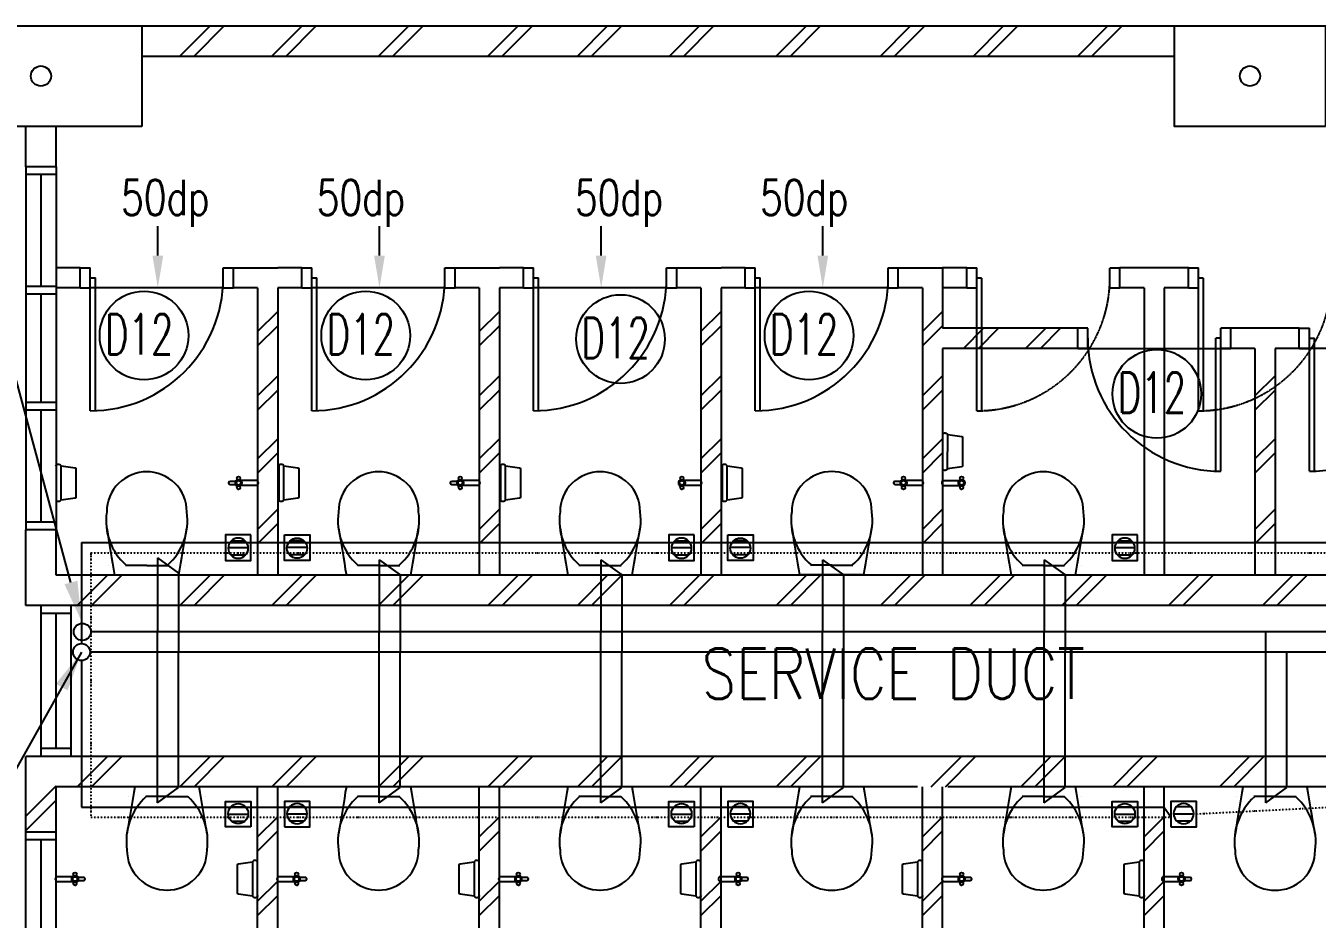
# Model space of a CAD drawing. Header units: feet. Extents: x 1613173 to 1750704, y -859418 to -757301.
# Drawn here: x 1679885 to 1686294, y -788606 to -784174 of the extents above; entities that cross this region are included whole.
import ezdxf
from ezdxf.enums import TextEntityAlignment as Align

# ---------------------------------------------------------------- set-up
doc = ezdxf.new("R2010")
doc.units = ezdxf.units.FT
doc.header["$LTSCALE"] = 13
doc.header["$MEASUREMENT"] = 0
doc.linetypes.add('DASHED2', pattern=[0.375, 0.25, -0.125])
doc.linetypes.add('DIVIDE', pattern=[1.25, 0.5, -0.25, 0, -0.25, 0, -0.25])
for name, color, linetype in [('COL', 3, 'CONTINUOUS'), ('DEMOLISH-WORKS', 8, 'DASHED2'), ('DR', 7, 'CONTINUOUS'), ('FIT', 5, 'CONTINUOUS'), ('FITT', 5, 'CONTINUOUS'), ('H', 1, 'CONTINUOUS'), ('PIPE', 5, 'DIVIDE'), ('RWDP', 145, 'CONTINUOUS'), ('SANI', 7, 'CONTINUOUS'), ('SP', 220, 'CONTINUOUS'), ('T25', 7, 'CONTINUOUS'), ('TEX', 2, 'CONTINUOUS'), ('txt', 7, 'CONTINUOUS'), ('VP', 100, 'CONTINUOUS'), ('WALL', 2, 'CONTINUOUS'), ('WIN', 5, 'CONTINUOUS'), ('WIN-T', 7, 'CONTINUOUS'), ('WP', 50, 'DIVIDE')]:
    doc.layers.add(name, color=color, linetype=linetype)
doc.styles.add('ROMANS', font='romans')

# ---------------------------------------------------------------- blocks, each defined once
blk = doc.blocks.new('100FT')
at = {"layer": 'PIPE', "linetype": 'Continuous'}
blk.add_circle((0, 0), 50, dxfattribs=at)
at = {"layer": 'WP', "linetype": 'Continuous'}
for p, q in [((-37.1, 33.5), (37.1, 33.5)), ((-49.9, -2.7), (49.9, -2.7)), ((-34, -36.7), (34, -36.7))]:
    blk.add_line(p, q, dxfattribs=at)
blk = doc.blocks.new('A$C7CE3714C')
at = {"layer": 'FIT'}
blk.add_lwpolyline([(0, 0), (126, 0), (126, 126), (0, 126)], close=True, dxfattribs=at)
at = {"layer": 'FIT', "xscale": -1}
blk.add_blockref('100FT', (63, 65.7), dxfattribs=at)
blk = doc.blocks.new('TOILET-NEW')
at = {"layer": 'DEMOLISH-WORKS', "color": 8, "ltscale": 0.7}
for p, q in [((120, 1525), (0, 1525)), ((120, 1425), (120, 1525)), ((120, 1525), (170, 1525)), ((170, 815), (170, 1525)), ((170, 1425), (170, 1525)), ((170, 1475), (195, 1475)), ((195, 815.5), (195, 1475)), ((830, 1425), (830, 1525)), ((830, 1525), (880, 1525)), ((880, 1425), (880, 1525)), ((1220, 1525), (880, 1525)), ((1220, 1425), (1220, 1525)), ((1220, 1525), (1270, 1525)), ((1270, 815), (1270, 1525)), ((1270, 1425), (1270, 1525)), ((1270, 1475), (1295, 1475)), ((1295, 815.5), (1295, 1475)), ((1930, 1425), (1930, 1525)), ((1930, 1525), (1980, 1525)), ((1980, 1425), (1980, 1525)), ((2100, 1525), (1980, 1525)), ((2100, 1525), (2200, 1525)), ((2320, 1525), (2200, 1525)), ((2320, 1425), (2320, 1525)), ((2320, 1525), (2370, 1525)), ((2370, 815), (2370, 1525)), ((2370, 1425), (2370, 1525)), ((2370, 1475), (2395, 1475)), ((2395, 815.5), (2395, 1475)), ((3030, 1425), (3030, 1525)), ((3030, 1525), (3080, 1525)), ((3080, 1425), (3080, 1525)), ((120, 1425), (0, 1425)), ((120, 1425), (170, 1425)), ((830, 1425), (880, 1425)), ((1000, 1425), (880, 1425)), ((1000, 1425), (1000, 0)), ((1100, 1425), (1100, 0)), ((1220, 1425), (1100, 1425)), ((1220, 1425), (1270, 1425)), ((1930, 1425), (1980, 1425)), ((2100, 1425), (1980, 1425)), ((2100, 1425), (2100, 0)), ((2200, 1425), (2200, 0)), ((2320, 1425), (2200, 1425)), ((2320, 1425), (2370, 1425)), ((3030, 1425), (3080, 1425))]:
    blk.add_line(p, q, dxfattribs=at)
for centre in [(170, 1475), (1270, 1475), (2370, 1475)]:
    blk.add_arc(centre, 660, 270, 0, dxfattribs=at)
at = {"layer": 'DR', "color": 1}
for p, q in [((720, 1225), (670, 1225)), ((720, 1125), (720, 1225)), ((1380, 515), (1380, 1225)), ((1380, 1125), (1380, 1225)), ((1430, 1225), (1380, 1225)), ((1770, 1225), (1820, 1225)), ((1820, 515), (1820, 1225)), ((1820, 1125), (1820, 1225)), ((2480, 1125), (2480, 1225)), ((2480, 1225), (2530, 1225)), ((1355, 515.5), (1355, 1175)), ((1380, 1175), (1355, 1175)), ((1820, 1175), (1845, 1175)), ((1845, 515.5), (1845, 1175)), ((670, 1125), (1430, 1125)), ((720, 1125), (670, 1125)), ((1430, 1125), (1380, 1125)), ((2530, 1125), (1770, 1125)), ((1770, 1125), (1820, 1125)), ((2480, 1125), (2530, 1125))]:
    blk.add_line(p, q, dxfattribs=at)
for centre, start, end in [((1380, 1175), 180, 270), ((1820, 1175), 270, 0)]:
    blk.add_arc(centre, 660, start, end, dxfattribs=at)
at = {"layer": 'FITT'}
for p, q in [((5.5, 470), (81.9, 470)), ((89.1, 467.4), (89.1, 474.2)), ((99.1, 467.4), (99.1, 474.2)), ((3100.9, 467.4), (3100.9, 474.2)), ((3110.9, 467.4), (3110.9, 474.2)), ((3194.5, 470), (3118.1, 470)), ((5.5, 445), (81.9, 445)), ((89.1, 440.7), (89.1, 447.5)), ((99.1, 440.7), (99.1, 447.5)), ((3100.9, 440.7), (3100.9, 447.5)), ((3110.9, 440.7), (3110.9, 447.5)), ((3194.5, 445), (3118.1, 445))]:
    blk.add_line(p, q, dxfattribs=at)
for centre, radius in [((94.1, 457.5), 11.1), ((94.1, 481.2), 8.61), ((3105.9, 457.5), 11.1), ((3105.9, 481.2), 8.61), ((94.1, 433.7), 8.61), ((3105.9, 433.7), 8.61)]:
    blk.add_circle(centre, radius, dxfattribs=at)
for centre, radius, start, end in [((8.8, 457.5), 12.9, 104.60355, 255.3286), ((94.1, 457.5), 17.5, 106.7149, 253.21725), ((94.1, 457.5), 17.5, 286.7149, 73.21725), ((3105.9, 457.5), 17.5, 106.78275, 253.2851), ((3105.9, 457.5), 17.5, 286.78275, 73.2851), ((3191.2, 457.5), 12.9, 284.6714, 75.39645)]:
    blk.add_arc(centre, radius, start, end, dxfattribs=at)
at = {"layer": 'SANI', "color": 1}
for points in [[(24.8, 527.7), (25, 697.3, 0.460184), (0, 699.1, 0.460184)], [(0, 699.1), (0, 525.8, 0.460184), (25, 527.7)], [(25, 697.3), (94.7, 687.3, -0.373687), (99, 682.4), (98.8, 542.3, -0.373687), (94.5, 537.4), (24.8, 527.6)], [(3175, 697.3), (3105.3, 687.3, 0.373687), (3101, 682.4), (3101.2, 542.3, 0.373687), (3105.5, 537.4), (3175.2, 527.6)], [(3175.2, 527.7), (3175, 697.3, -0.460184), (3200, 699.1, -0.460184)], [(3200, 699.1), (3200, 525.8, -0.460184), (3175, 527.7)]]:
    blk.add_lwpolyline(points, format="xyb", dxfattribs=at)
at = {"layer": 'WALL', "linetype": 'Continuous'}
for p, q in [((670, 1225), (0, 1225)), ((670, 1125), (670, 1225)), ((1770, 1225), (1430, 1225)), ((1430, 1125), (1430, 1225)), ((1770, 1125), (1770, 1225)), ((3200, 1225), (2530, 1225)), ((2530, 1125), (2530, 1225)), ((670, 1125), (0, 1125)), ((1550, 1125), (1430, 1125)), ((1770, 1125), (1650, 1125)), ((3200, 1125), (2530, 1125))]:
    blk.add_line(p, q, dxfattribs=at)
at = {"layer": 'WALL'}
for p, q in [((1550, 1125), (1550, 0)), ((1650, 1125), (1650, 0))]:
    blk.add_line(p, q, dxfattribs=at)

msp = doc.modelspace()

# ---------------------------------------------------------------- linework, layer by layer
at = {"layer": 'COL', "color": 0}
for points in [[(1680460.2, -784674.1), (1679710.2, -784674.1), (1679710.2, -784174.1), (1680460.2, -784174.1)], [(1686335.2, -784674.1), (1685585.2, -784674.1), (1685585.2, -784174.1), (1686335.2, -784174.1)]]:
    msp.add_lwpolyline(points, close=True, dxfattribs=at)
at = {"layer": 'DR', "color": 0}
for p, q in [((1680155.2, -785474.1), (1680155.2, -785374.1)), ((1680155.2, -785374.1), (1680205.2, -785374.1)), ((1680205.2, -786084.1), (1680205.2, -785374.1)), ((1680205.2, -785474.1), (1680205.2, -785374.1)), ((1680205.2, -785424.1), (1680230.2, -785424.1)), ((1680230.2, -786083.6), (1680230.2, -785424.1)), ((1680865.2, -785474.1), (1680865.2, -785374.1)), ((1680865.2, -785374.1), (1680915.2, -785374.1)), ((1680915.2, -785474.1), (1680915.2, -785374.1)), ((1681255.2, -785474.1), (1681255.2, -785374.1)), ((1681255.2, -785374.1), (1681305.2, -785374.1)), ((1681305.2, -786084.1), (1681305.2, -785374.1)), ((1681305.2, -785474.1), (1681305.2, -785374.1)), ((1681305.2, -785424.1), (1681330.2, -785424.1)), ((1681330.2, -786083.6), (1681330.2, -785424.1)), ((1681965.2, -785474.1), (1681965.2, -785374.1)), ((1681965.2, -785374.1), (1682015.2, -785374.1)), ((1682015.2, -785474.1), (1682015.2, -785374.1)), ((1682355.2, -785474.1), (1682355.2, -785374.1)), ((1682355.2, -785374.1), (1682405.2, -785374.1)), ((1682405.2, -786084.1), (1682405.2, -785374.1)), ((1682405.2, -785474.1), (1682405.2, -785374.1)), ((1682405.2, -785424.1), (1682430.2, -785424.1)), ((1682430.2, -786083.6), (1682430.2, -785424.1)), ((1683065.2, -785474.1), (1683065.2, -785374.1)), ((1683065.2, -785374.1), (1683115.2, -785374.1)), ((1683115.2, -785474.1), (1683115.2, -785374.1)), ((1683455.2, -785474.1), (1683455.2, -785374.1)), ((1683455.2, -785374.1), (1683505.2, -785374.1)), ((1683505.2, -786084.1), (1683505.2, -785374.1)), ((1683505.2, -785474.1), (1683505.2, -785374.1)), ((1683505.2, -785424.1), (1683530.2, -785424.1)), ((1683530.2, -786083.6), (1683530.2, -785424.1)), ((1684165.2, -785474.1), (1684165.2, -785374.1)), ((1684165.2, -785374.1), (1684215.2, -785374.1)), ((1684215.2, -785474.1), (1684215.2, -785374.1)), ((1680155.2, -785474.1), (1680205.2, -785474.1)), ((1680865.2, -785474.1), (1680205.2, -785474.1)), ((1680865.2, -785474.1), (1680915.2, -785474.1)), ((1681255.2, -785474.1), (1681305.2, -785474.1)), ((1681965.2, -785474.1), (1681305.2, -785474.1)), ((1681965.2, -785474.1), (1682015.2, -785474.1)), ((1682355.2, -785474.1), (1682405.2, -785474.1)), ((1683065.2, -785474.1), (1682405.2, -785474.1)), ((1683065.2, -785474.1), (1683115.2, -785474.1)), ((1683455.2, -785474.1), (1683505.2, -785474.1)), ((1684165.2, -785474.1), (1683505.2, -785474.1)), ((1684165.2, -785474.1), (1684215.2, -785474.1))]:
    msp.add_line(p, q, dxfattribs=at)
for centre in [(1680205.2, -785424.1), (1681305.2, -785424.1), (1682405.2, -785424.1), (1683505.2, -785424.1)]:
    msp.add_arc(centre, 660, 270, 0, dxfattribs=at)
at = {"layer": 'FITT', "color": 0}
for p, q in [((1680936.1, -786431.7), (1680936.1, -786424.9)), ((1680936.1, -786458.4), (1680936.1, -786451.6)), ((1680946.1, -786431.7), (1680946.1, -786424.9)), ((1680946.1, -786458.4), (1680946.1, -786451.6)), ((1681029.7, -786429.1), (1680953.4, -786429.1)), ((1681029.7, -786454.1), (1680953.4, -786454.1)), ((1682036.1, -786431.7), (1682036.1, -786424.9)), ((1682036.1, -786458.4), (1682036.1, -786451.6)), ((1682046.1, -786431.7), (1682046.1, -786424.9)), ((1682046.1, -786458.4), (1682046.1, -786451.6)), ((1682129.7, -786429.1), (1682053.4, -786429.1)), ((1682129.7, -786454.1), (1682053.4, -786454.1)), ((1683136.1, -786431.7), (1683136.1, -786424.9)), ((1683136.1, -786458.4), (1683136.1, -786451.6)), ((1683146.1, -786431.7), (1683146.1, -786424.9)), ((1683146.1, -786458.4), (1683146.1, -786451.6)), ((1683229.7, -786429.1), (1683153.4, -786429.1)), ((1683229.7, -786454.1), (1683153.4, -786454.1)), ((1684236.1, -786431.7), (1684236.1, -786424.9)), ((1684236.1, -786458.4), (1684236.1, -786451.6)), ((1684246.1, -786431.7), (1684246.1, -786424.9)), ((1684246.1, -786458.4), (1684246.1, -786451.6)), ((1684329.7, -786429.1), (1684253.4, -786429.1)), ((1684329.7, -786454.1), (1684253.4, -786454.1)), ((1680040.7, -788394.1), (1680117.1, -788394.1)), ((1680040.7, -788419.1), (1680117.1, -788419.1)), ((1680124.3, -788389.8), (1680124.3, -788396.6)), ((1680124.4, -788416.5), (1680124.4, -788423.3)), ((1680134.3, -788389.8), (1680134.3, -788396.6)), ((1680134.4, -788416.5), (1680134.4, -788423.3)), ((1681140.7, -788394.1), (1681217.1, -788394.1)), ((1681140.7, -788419.1), (1681217.1, -788419.1)), ((1681224.3, -788389.8), (1681224.3, -788396.6)), ((1681224.4, -788416.5), (1681224.4, -788423.3)), ((1681234.3, -788389.8), (1681234.3, -788396.6)), ((1681234.4, -788416.5), (1681234.4, -788423.3)), ((1682240.7, -788394.1), (1682317.1, -788394.1)), ((1682240.7, -788419.1), (1682317.1, -788419.1)), ((1682324.3, -788389.8), (1682324.3, -788396.6)), ((1682324.4, -788416.5), (1682324.4, -788423.3)), ((1682334.3, -788389.8), (1682334.3, -788396.6)), ((1682334.4, -788416.5), (1682334.4, -788423.3)), ((1683332, -788394.1), (1683408.3, -788394.1)), ((1683332, -788419.1), (1683408.3, -788419.1)), ((1683415.6, -788389.8), (1683415.6, -788396.6)), ((1683415.6, -788416.5), (1683415.6, -788423.3)), ((1683425.6, -788389.8), (1683425.6, -788396.6)), ((1683425.6, -788416.5), (1683425.6, -788423.3)), ((1684440.7, -788394.1), (1684517.1, -788394.1)), ((1684440.7, -788419.1), (1684517.1, -788419.1)), ((1684524.3, -788389.8), (1684524.3, -788396.6)), ((1684524.4, -788416.5), (1684524.4, -788423.3)), ((1684534.3, -788389.8), (1684534.3, -788396.6)), ((1684534.4, -788416.5), (1684534.4, -788423.3)), ((1685532, -788394.1), (1685608.3, -788394.1)), ((1685532, -788419.1), (1685608.3, -788419.1)), ((1685615.6, -788389.8), (1685615.6, -788396.6)), ((1685615.6, -788416.5), (1685615.6, -788423.3)), ((1685625.6, -788389.8), (1685625.6, -788396.6)), ((1685625.6, -788416.5), (1685625.6, -788423.3))]:
    msp.add_line(p, q, dxfattribs=at)
at = {"layer": 'FITT', "color": 0, "elevation": 0}
for points in [[(1680925.3, -786434.1), (1680898.6, -786434.2, 1), (1680898.6, -786449.2), (1680925.3, -786449.1)], [(1682025.3, -786434.1), (1681998.6, -786434.2, 1), (1681998.6, -786449.2), (1682025.3, -786449.1)], [(1684225.3, -786434.1), (1684198.6, -786434.2, 1), (1684198.6, -786449.2), (1684225.3, -786449.1)], [(1680145.2, -788414.1), (1680171.9, -788414, 1), (1680171.8, -788399), (1680145.2, -788399.1)], [(1681245.2, -788414.1), (1681271.9, -788414, 1), (1681271.8, -788399), (1681245.2, -788399.1)], [(1682345.2, -788414.1), (1682371.9, -788414, 1), (1682371.8, -788399), (1682345.2, -788399.1)], [(1683436.4, -788414.1), (1683463.1, -788414, 1), (1683463.1, -788399), (1683436.4, -788399.1)], [(1684545.2, -788414.1), (1684571.9, -788414, 1), (1684571.8, -788399), (1684545.2, -788399.1)], [(1685636.4, -788414.1), (1685663.1, -788414, 1), (1685663.1, -788399), (1685636.4, -788399.1)]]:
    msp.add_lwpolyline(points, format="xyb", dxfattribs=at)
at = {"layer": 'FITT', "color": 0}
for centre, radius in [((1680941.1, -786441.6), 11.1), ((1680941.1, -786417.9), 8.61), ((1680941.1, -786465.4), 8.61), ((1682041.1, -786441.6), 11.1), ((1682041.1, -786417.9), 8.61), ((1682041.1, -786465.4), 8.61), ((1683141.1, -786441.6), 11.1), ((1683141.1, -786417.9), 8.61), ((1683141.1, -786465.4), 8.61), ((1684241.1, -786441.6), 11.1), ((1684241.1, -786417.9), 8.61), ((1684241.1, -786465.4), 8.61), ((1680129.3, -788382.8), 8.61), ((1681229.3, -788382.8), 8.61), ((1682329.3, -788382.8), 8.61), ((1683420.6, -788382.8), 8.61), ((1684529.3, -788382.8), 8.61), ((1685620.6, -788382.8), 8.61), ((1680129.3, -788406.6), 11.1), ((1680129.4, -788430.3), 8.61), ((1681229.3, -788406.6), 11.1), ((1681229.4, -788430.3), 8.61), ((1682329.3, -788406.6), 11.1), ((1682329.4, -788430.3), 8.61), ((1683420.6, -788406.6), 11.1), ((1683420.6, -788430.3), 8.61), ((1684529.3, -788406.6), 11.1), ((1684529.4, -788430.3), 8.61), ((1685620.6, -788406.6), 11.1), ((1685620.6, -788430.3), 8.61)]:
    msp.add_circle(centre, radius, dxfattribs=at)
for centre, radius, start, end in [((1680941.1, -786441.6), 17.5, 106.78275, 253.2851), ((1680941.1, -786441.6), 17.5, 286.78275, 73.2851), ((1681026.5, -786441.6), 12.9, 284.6714, 75.39645), ((1682041.1, -786441.6), 17.5, 106.78275, 253.2851), ((1682041.1, -786441.6), 17.5, 286.78275, 73.2851), ((1682126.5, -786441.6), 12.9, 284.6714, 75.39645), ((1683141.1, -786441.6), 17.5, 106.78275, 253.2851), ((1683141.1, -786441.6), 17.5, 286.78275, 73.2851), ((1683226.5, -786441.6), 12.9, 284.6714, 75.39645), ((1684241.1, -786441.6), 17.5, 106.78275, 253.2851), ((1684241.1, -786441.6), 17.5, 286.78275, 73.2851), ((1684326.5, -786441.6), 12.9, 284.6714, 75.39645), ((1680044, -788406.6), 12.9, 104.6714, 255.39645), ((1680129.3, -788406.6), 17.5, 106.78275, 253.2851), ((1680129.3, -788406.6), 17.5, 286.78275, 73.2851), ((1681144, -788406.6), 12.9, 104.6714, 255.39645), ((1681229.3, -788406.6), 17.5, 106.78275, 253.2851), ((1681229.3, -788406.6), 17.5, 286.78275, 73.2851), ((1682244, -788406.6), 12.9, 104.6714, 255.39645), ((1682329.3, -788406.6), 17.5, 106.78275, 253.2851), ((1682329.3, -788406.6), 17.5, 286.78275, 73.2851), ((1683335.2, -788406.6), 12.9, 104.6714, 255.39645), ((1683420.6, -788406.6), 17.5, 106.78275, 253.2851), ((1683420.6, -788406.6), 17.5, 286.78275, 73.2851), ((1684444, -788406.6), 12.9, 104.6714, 255.39645), ((1684529.3, -788406.6), 17.5, 106.78275, 253.2851), ((1684529.3, -788406.6), 17.5, 286.78275, 73.2851), ((1685535.2, -788406.6), 12.9, 104.6714, 255.39645), ((1685620.6, -788406.6), 17.5, 106.78275, 253.2851), ((1685620.6, -788406.6), 17.5, 286.78275, 73.2851)]:
    msp.add_arc(centre, radius, start, end, dxfattribs=at)
at = {"layer": 'H', "color": 0}
for p, q in [((1680649.4, -784324.1), (1680799.4, -784174.1)), ((1680720.1, -784324.1), (1680870.1, -784174.1)), ((1681106.2, -784324.1), (1681256.2, -784174.1)), ((1681176.9, -784324.1), (1681326.9, -784174.1)), ((1681635.7, -784324.1), (1681785.7, -784174.1)), ((1681706.4, -784324.1), (1681856.4, -784174.1)), ((1682178.3, -784324.1), (1682328.3, -784174.1)), ((1682249, -784324.1), (1682399, -784174.1)), ((1682622.4, -784324.1), (1682772.4, -784174.1)), ((1682693.1, -784324.1), (1682843.1, -784174.1)), ((1683079.2, -784324.1), (1683229.2, -784174.1)), ((1683149.9, -784324.1), (1683299.9, -784174.1)), ((1683608.7, -784324.1), (1683758.7, -784174.1)), ((1683679.4, -784324.1), (1683829.4, -784174.1)), ((1684126.3, -784324.1), (1684276.3, -784174.1)), ((1684197, -784324.1), (1684347, -784174.1)), ((1684587.7, -784324.1), (1684737.7, -784174.1)), ((1684658.4, -784324.1), (1684808.4, -784174.1)), ((1685105.3, -784324.1), (1685255.3, -784174.1)), ((1685176, -784324.1), (1685326, -784174.1)), ((1681035.2, -785691), (1681135.2, -785591)), ((1682135.2, -785691), (1682235.2, -785591)), ((1683235.2, -785691), (1683335.2, -785591)), ((1684335.2, -785691), (1684435.2, -785591)), ((1681035.2, -785761.7), (1681135.2, -785661.7)), ((1682135.2, -785761.7), (1682235.2, -785661.7)), ((1683235.2, -785761.7), (1683335.2, -785661.7)), ((1684335.2, -785761.7), (1684435.2, -785661.7)), ((1684538.1, -785774.1), (1684638.1, -785674.1)), ((1684612.3, -785774.1), (1684712.3, -785674.1)), ((1684846.4, -785774.1), (1684946.4, -785674.1)), ((1684920.7, -785774.1), (1685020.7, -785674.1)), ((1681035.2, -786010.5), (1681135.2, -785910.5)), ((1682135.2, -786010.5), (1682235.2, -785910.5)), ((1683235.2, -786010.5), (1683335.2, -785910.5)), ((1684335.2, -786010.5), (1684435.2, -785910.5)), ((1685985.2, -786010.5), (1686085.2, -785910.5)), ((1681035.2, -786081.2), (1681135.2, -785981.2)), ((1682135.2, -786081.2), (1682235.2, -785981.2)), ((1683235.2, -786081.2), (1683335.2, -785981.2)), ((1684335.2, -786081.2), (1684435.2, -785981.2)), ((1685985.2, -786081.2), (1686085.2, -785981.2)), ((1681035.2, -786322.3), (1681135.2, -786222.3)), ((1682135.2, -786322.3), (1682235.2, -786222.3)), ((1683235.2, -786322.3), (1683335.2, -786222.3)), ((1684335.2, -786322.3), (1684435.2, -786222.3)), ((1685985.2, -786322.3), (1686085.2, -786222.3)), ((1681035.2, -786393), (1681135.2, -786293)), ((1682135.2, -786393), (1682235.2, -786293)), ((1683235.2, -786393), (1683335.2, -786293)), ((1684335.2, -786393), (1684435.2, -786293)), ((1685985.2, -786393), (1686085.2, -786293)), ((1681035.2, -786672.6), (1681135.2, -786572.6)), ((1682135.2, -786672.6), (1682235.2, -786572.6)), ((1683235.2, -786672.6), (1683335.2, -786572.6)), ((1684335.2, -786672.6), (1684435.2, -786572.6)), ((1685985.2, -786672.6), (1686085.2, -786572.6)), ((1681035.2, -786743.3), (1681135.2, -786643.3)), ((1682135.2, -786743.3), (1682235.2, -786643.3)), ((1683235.2, -786743.3), (1683335.2, -786643.3)), ((1684335.2, -786743.3), (1684435.2, -786643.3)), ((1685985.2, -786743.3), (1686085.2, -786643.3)), ((1680140.4, -787049.1), (1680290.4, -786899.1)), ((1680211.1, -787049.1), (1680361.1, -786899.1)), ((1680649.4, -787049.1), (1680799.4, -786899.1)), ((1680720.1, -787049.1), (1680870.1, -786899.1)), ((1681106.2, -787049.1), (1681256.2, -786899.1)), ((1681176.9, -787049.1), (1681326.9, -786899.1)), ((1681635.7, -787049.1), (1681785.7, -786899.1)), ((1681706.4, -787049.1), (1681856.4, -786899.1)), ((1682178.3, -787049.1), (1682328.3, -786899.1)), ((1682249, -787049.1), (1682399, -786899.1)), ((1682622.4, -787049.1), (1682772.4, -786899.1)), ((1682693.1, -787049.1), (1682843.1, -786899.1)), ((1683079.2, -787049.1), (1683229.2, -786899.1)), ((1683149.9, -787049.1), (1683299.9, -786899.1)), ((1683608.7, -787049.1), (1683758.7, -786899.1)), ((1683679.4, -787049.1), (1683829.4, -786899.1)), ((1684126.3, -787049.1), (1684276.3, -786899.1)), ((1684197, -787049.1), (1684347, -786899.1)), ((1684570.3, -787049.1), (1684720.3, -786899.1)), ((1684641, -787049.1), (1684791, -786899.1)), ((1685027.1, -787049.1), (1685177.1, -786899.1)), ((1685097.8, -787049.1), (1685247.8, -786899.1)), ((1685556.6, -787049.1), (1685706.6, -786899.1)), ((1685627.3, -787049.1), (1685777.3, -786899.1)), ((1686022.8, -787049.1), (1686172.8, -786899.1)), ((1686093.5, -787049.1), (1686243.5, -786899.1)), ((1680140.4, -787949.1), (1680290.4, -787799.1)), ((1680211.1, -787949.1), (1680361.1, -787799.1)), ((1680649.4, -787949.1), (1680799.4, -787799.1)), ((1680720.1, -787949.1), (1680870.1, -787799.1)), ((1681106.2, -787949.1), (1681256.2, -787799.1)), ((1681176.9, -787949.1), (1681326.9, -787799.1)), ((1681635.7, -787949.1), (1681785.7, -787799.1)), ((1681706.4, -787949.1), (1681856.4, -787799.1)), ((1682178.3, -787949.1), (1682328.3, -787799.1)), ((1682249, -787949.1), (1682399, -787799.1)), ((1682622.4, -787949.1), (1682772.4, -787799.1)), ((1682693.1, -787949.1), (1682843.1, -787799.1)), ((1683079.2, -787949.1), (1683229.2, -787799.1)), ((1683149.9, -787949.1), (1683299.9, -787799.1)), ((1683608.7, -787949.1), (1683758.7, -787799.1)), ((1683679.4, -787949.1), (1683829.4, -787799.1)), ((1684378.3, -787949.1), (1684528.3, -787799.1)), ((1684449, -787949.1), (1684599, -787799.1)), ((1684822.4, -787949.1), (1684972.4, -787799.1)), ((1684893.1, -787949.1), (1685043.1, -787799.1)), ((1685279.2, -787949.1), (1685429.2, -787799.1)), ((1685349.9, -787949.1), (1685499.9, -787799.1)), ((1685808.7, -787949.1), (1685958.7, -787799.1)), ((1685879.4, -787949.1), (1686029.4, -787799.1)), ((1679885.2, -788094.9), (1680035.2, -787944.9)), ((1679885.2, -788165.6), (1680035.2, -788015.6)), ((1681035.2, -788197.7), (1681135.2, -788097.7)), ((1682135.2, -788197.7), (1682235.2, -788097.7)), ((1683235.2, -788197.7), (1683335.2, -788097.7)), ((1684335.2, -788197.7), (1684435.2, -788097.7)), ((1685435.2, -788197.7), (1685535.2, -788097.7)), ((1681035.2, -788268.4), (1681135.2, -788168.4)), ((1682135.2, -788268.4), (1682235.2, -788168.4)), ((1683235.2, -788268.4), (1683335.2, -788168.4)), ((1684335.2, -788268.4), (1684435.2, -788168.4)), ((1685435.2, -788268.4), (1685535.2, -788168.4)), ((1681035.2, -788517.2), (1681135.2, -788417.2)), ((1682135.2, -788517.2), (1682235.2, -788417.2)), ((1683235.2, -788517.2), (1683335.2, -788417.2)), ((1684335.2, -788517.2), (1684435.2, -788417.2)), ((1685435.2, -788517.2), (1685535.2, -788417.2)), ((1681035.2, -788587.9), (1681135.2, -788487.9)), ((1682135.2, -788587.9), (1682235.2, -788487.9)), ((1683235.2, -788587.9), (1683335.2, -788487.9)), ((1684335.2, -788587.9), (1684435.2, -788487.9)), ((1685435.2, -788587.9), (1685535.2, -788487.9))]:
    msp.add_line(p, q, dxfattribs=at)
at = {"layer": 'RWDP', "color": 0}
for centre in [(1679960.2, -784423.2), (1685960.2, -784423.2)]:
    msp.add_circle(centre, 50, dxfattribs=at)
at = {"layer": 'SANI', "color": 0}
for p, q in [((1680540.3, -785314.1), (1680540.3, -785167.8)), ((1681640.3, -785314.1), (1681640.3, -785167.8)), ((1682740.3, -785314.1), (1682740.3, -785167.8)), ((1683840.3, -785314.1), (1683840.3, -785167.8)), ((1680295.9, -786851.4), (1680295.9, -786851.4)), ((1680645.3, -786899.1), (1680325.6, -786899.1)), ((1680485.9, -786851.4), (1680380.4, -786851.4)), ((1680485, -786851.4), (1680590.5, -786851.4)), ((1680675, -786851.4), (1680675, -786851.4)), ((1681446.1, -786851.4), (1681446.1, -786851.4)), ((1681795.5, -786899.1), (1681475.8, -786899.1)), ((1681636.1, -786851.4), (1681530.6, -786851.4)), ((1681635.2, -786851.4), (1681740.7, -786851.4)), ((1681825.2, -786851.4), (1681825.2, -786851.4)), ((1682545.8, -786851.4), (1682545.7, -786851.4)), ((1682895.2, -786899.1), (1682575.4, -786899.1)), ((1682735.7, -786851.4), (1682630.2, -786851.4)), ((1682734.8, -786851.4), (1682840.3, -786851.4)), ((1682924.8, -786851.4), (1682924.8, -786851.4)), ((1683695.4, -786850.2), (1683695.4, -786850.2)), ((1684044.8, -786897.9), (1683725.1, -786897.9)), ((1683885.4, -786850.2), (1683779.9, -786850.2)), ((1683884.5, -786850.2), (1683990, -786850.2)), ((1684074.5, -786850.2), (1684074.5, -786850.2)), ((1684745.8, -786851.4), (1684745.7, -786851.4)), ((1685095.2, -786899.1), (1684775.4, -786899.1)), ((1684935.7, -786851.4), (1684830.2, -786851.4)), ((1684934.8, -786851.4), (1685040.3, -786851.4)), ((1685124.8, -786851.4), (1685124.8, -786851.4)), ((1680396.3, -787996.8), (1680396.3, -787996.8)), ((1680745.7, -787949.1), (1680426, -787949.1)), ((1680586.3, -787996.8), (1680480.8, -787996.8)), ((1680585.4, -787996.8), (1680690.9, -787996.8)), ((1680775.4, -787996.8), (1680775.4, -787996.8)), ((1681446.1, -787996.8), (1681446.1, -787996.8)), ((1681795.5, -787949.1), (1681475.8, -787949.1)), ((1681636.1, -787996.8), (1681530.6, -787996.8)), ((1681635.2, -787996.8), (1681740.7, -787996.8)), ((1681825.2, -787996.8), (1681825.2, -787996.8)), ((1682545.8, -787996.8), (1682545.7, -787996.8)), ((1682895.2, -787949.1), (1682575.4, -787949.1)), ((1682735.7, -787996.8), (1682630.2, -787996.8)), ((1682734.8, -787996.8), (1682840.3, -787996.8)), ((1682924.8, -787996.8), (1682924.8, -787996.8)), ((1684044.8, -787950.3), (1683725.1, -787950.3)), ((1684745.8, -787996.8), (1684745.7, -787996.8)), ((1685095.2, -787949.1), (1684775.4, -787949.1)), ((1684935.7, -787996.8), (1684830.2, -787996.8)), ((1684934.8, -787996.8), (1685040.3, -787996.8)), ((1685124.8, -787996.8), (1685124.8, -787996.8)), ((1686244.8, -787950.3), (1685925.1, -787950.3)), ((1683695.4, -787998.1), (1683695.4, -787998.1)), ((1683885.4, -787998.1), (1683779.9, -787998.1)), ((1683884.5, -787998.1), (1683990, -787998.1)), ((1685895.4, -787998.1), (1685895.4, -787998.1)), ((1686085.4, -787998.1), (1685979.9, -787998.1)), ((1686084.5, -787998.1), (1686190, -787998.1))]:
    msp.add_line(p, q, dxfattribs=at)
for points in [[(1680060, -786526.4), (1680060.2, -786356.8, 0.565426), (1680032.1, -786359.4, 0.460184)], [(1680035.2, -786355), (1680035.2, -786528.2, 0.460184), (1680060.2, -786526.4)], [(1680060.2, -786356.8), (1680129.9, -786366.7, -0.373687), (1680134.2, -786371.7), (1680134, -786511.8, -0.373687), (1680129.7, -786516.7), (1680060, -786526.5)], [(1681165.5, -786526.4), (1681165.7, -786356.8, 0.460184), (1681140.7, -786355, 0.460184)], [(1681140.7, -786355), (1681140.7, -786528.2, 0.460184), (1681165.7, -786526.4)], [(1681165.7, -786356.8), (1681235.4, -786366.7, -0.373687), (1681239.7, -786371.7), (1681239.5, -786511.8, -0.373687), (1681235.2, -786516.7), (1681165.5, -786526.5)], [(1682265.5, -786526.4), (1682265.7, -786356.8, 0.460184), (1682240.7, -786355, 0.460184)], [(1682240.7, -786355), (1682240.7, -786528.2, 0.460184), (1682265.7, -786526.4)], [(1682265.7, -786356.8), (1682335.4, -786366.7, -0.373687), (1682339.7, -786371.7), (1682339.5, -786511.8, -0.373687), (1682335.2, -786516.7), (1682265.5, -786526.5)], [(1683365.5, -786526.4), (1683365.7, -786356.8, 0.460184), (1683340.7, -786355, 0.460184)], [(1683340.7, -786355), (1683340.7, -786528.2, 0.460184), (1683365.7, -786526.4)], [(1683365.7, -786356.8), (1683435.4, -786366.7, -0.373687), (1683439.7, -786371.7), (1683439.5, -786511.8, -0.373687), (1683435.2, -786516.7), (1683365.5, -786526.5)], [(1681035.2, -788493.2), (1681035.2, -788320, 0.460184), (1681010.2, -788321.8)], [(1682135.2, -788493.2), (1682135.2, -788320, 0.460184), (1682110.2, -788321.8)], [(1683235.2, -788493.2), (1683235.2, -788320, 0.460184), (1683210.2, -788321.8)], [(1684335.2, -788493.2), (1684335.2, -788320, 0.460184), (1684310.2, -788321.8)], [(1685435.2, -788493.2), (1685435.2, -788320, 0.460184), (1685410.2, -788321.8)], [(1681010.2, -788491.4), (1680940.5, -788481.5, -0.373687), (1680936.3, -788476.5), (1680936.4, -788336.4, -0.373687), (1680940.8, -788331.5), (1681010.5, -788321.7)], [(1681010.5, -788321.8), (1681010.2, -788491.4, 0.565426), (1681038.4, -788488.8, 0.460184)], [(1682110.2, -788491.4), (1682040.5, -788481.5, -0.373687), (1682036.3, -788476.5), (1682036.4, -788336.4, -0.373687), (1682040.8, -788331.5), (1682110.5, -788321.7)], [(1682110.5, -788321.8), (1682110.2, -788491.4, 0.565426), (1682138.4, -788488.8, 0.460184)], [(1683210.2, -788491.4), (1683140.5, -788481.5, -0.373687), (1683136.3, -788476.5), (1683136.4, -788336.4, -0.373687), (1683140.8, -788331.5), (1683210.5, -788321.7)], [(1683210.5, -788321.8), (1683210.2, -788491.4, 0.565426), (1683238.4, -788488.8, 0.460184)], [(1684310.2, -788491.4), (1684240.5, -788481.5, -0.373687), (1684236.3, -788476.5), (1684236.4, -788336.4, -0.373687), (1684240.8, -788331.5), (1684310.5, -788321.7)], [(1684310.5, -788321.8), (1684310.2, -788491.4, 0.565426), (1684338.4, -788488.8, 0.460184)], [(1685410.2, -788491.4), (1685340.5, -788481.5, -0.373687), (1685336.3, -788476.5), (1685336.4, -788336.4, -0.373687), (1685340.8, -788331.5), (1685410.5, -788321.7)], [(1685410.5, -788321.8), (1685410.2, -788491.4, 0.565426), (1685438.4, -788488.8, 0.460184)]]:
    msp.add_lwpolyline(points, format="xyb", dxfattribs=at)
for centre, radius, start, end in [((1680484.2, -786584.2), 197.4, 88.97321, 180.48306), ((1680486.7, -786584.2), 197.4, 359.51694, 91.02679), ((1681634.4, -786584.2), 197.4, 88.97321, 180.48306), ((1681636.9, -786584.2), 197.4, 359.51694, 91.02679), ((1682734, -786584.2), 197.4, 88.97321, 180.48306), ((1682736.5, -786584.2), 197.4, 359.51694, 91.02679), ((1683883.7, -786582.9), 197.4, 88.97321, 180.48306), ((1683886.2, -786582.9), 197.4, 359.51694, 91.02679), ((1684934, -786584.2), 197.4, 88.97321, 180.48306), ((1684936.5, -786584.2), 197.4, 359.51694, 91.02679), ((1680580.4, -786628.9), 296.7, 171.65588, 228.23122), ((1680390.6, -786628.9), 296.7, 311.76878, 8.34412), ((1681730.5, -786628.9), 296.7, 171.65588, 228.23122), ((1681540.8, -786628.9), 296.7, 311.76878, 8.34412), ((1682830.2, -786628.9), 296.7, 171.65588, 228.23122), ((1682640.4, -786628.9), 296.7, 311.76878, 8.34412), ((1683979.8, -786627.6), 296.7, 171.65588, 228.23122), ((1683790.1, -786627.6), 296.7, 311.76878, 8.34412), ((1685030.2, -786628.9), 296.7, 171.65588, 228.23122), ((1684840.4, -786628.9), 296.7, 311.76878, 8.34412), ((1704255.1, -782824.6), 24273.9, 189.10107, 189.66319), ((1656715.8, -782824.6), 24273.9, 350.33681, 350.89893), ((1705405.3, -782824.6), 24273.9, 189.10107, 189.66319), ((1657866, -782824.6), 24273.9, 350.33681, 350.89893), ((1706504.9, -782824.6), 24273.9, 189.10107, 189.66319), ((1658965.6, -782824.6), 24273.9, 350.33681, 350.89893), ((1707654.6, -782823.3), 24273.9, 189.10107, 189.66319), ((1660115.3, -782823.3), 24273.9, 350.33681, 350.89893), ((1708704.9, -782824.6), 24273.9, 189.10107, 189.66319), ((1661165.6, -782824.6), 24273.9, 350.33681, 350.89893), ((1704355.5, -792023.6), 24273.9, 170.33681, 170.89893), ((1656816.2, -792023.6), 24273.9, 9.10107, 9.66319), ((1705405.3, -792023.6), 24273.9, 170.33681, 170.89893), ((1657866, -792023.6), 24273.9, 9.10107, 9.66319), ((1706504.9, -792023.6), 24273.9, 170.33681, 170.89893), ((1658965.6, -792023.6), 24273.9, 9.10107, 9.66319), ((1707654.6, -792024.9), 24273.9, 170.33681, 170.89893), ((1660115.3, -792024.9), 24273.9, 9.10107, 9.66319), ((1708704.9, -792023.6), 24273.9, 170.33681, 170.89893), ((1661165.6, -792023.6), 24273.9, 9.10107, 9.66319), ((1709854.6, -792024.9), 24273.9, 170.33681, 170.89893), ((1662315.3, -792024.9), 24273.9, 9.10107, 9.66319), ((1680680.7, -788219.3), 296.7, 131.76878, 188.34412), ((1680491, -788219.3), 296.7, 351.65588, 48.23122), ((1681730.5, -788219.3), 296.7, 131.76878, 188.34412), ((1681540.8, -788219.3), 296.7, 351.65588, 48.23122), ((1682830.2, -788219.3), 296.7, 131.76878, 188.34412), ((1682640.4, -788219.3), 296.7, 351.65588, 48.23122), ((1683979.8, -788220.6), 296.7, 131.76878, 188.34412), ((1683790.1, -788220.6), 296.7, 351.65588, 48.23122), ((1685030.2, -788219.3), 296.7, 131.76878, 188.34412), ((1684840.4, -788219.3), 296.7, 351.65588, 48.23122), ((1686179.8, -788220.6), 296.7, 131.76878, 188.34412), ((1685990.1, -788220.6), 296.7, 351.65588, 48.23122), ((1680584.6, -788264.1), 197.4, 179.51694, 271.02679), ((1680587.1, -788264.1), 197.4, 268.97321, 0.48306), ((1681634.4, -788264.1), 197.4, 179.51694, 271.02679), ((1681636.9, -788264.1), 197.4, 268.97321, 0.48306), ((1682734, -788264.1), 197.4, 179.51694, 271.02679), ((1682736.5, -788264.1), 197.4, 268.97321, 0.48306), ((1683883.7, -788265.3), 197.4, 179.51694, 271.02679), ((1683886.2, -788265.3), 197.4, 268.97321, 0.48306), ((1684934, -788264.1), 197.4, 179.51694, 271.02679), ((1684936.5, -788264.1), 197.4, 268.97321, 0.48306), ((1686083.7, -788265.3), 197.4, 179.51694, 271.02679), ((1686086.2, -788265.3), 197.4, 268.97321, 0.48306)]:
    msp.add_arc(centre, radius, start, end, dxfattribs=at)
for points in [[(1680513.7, -785314.1), (1680567, -785314.1), (1680540.3, -785474.1)], [(1681613.7, -785314.1), (1681667, -785314.1), (1681640.3, -785474.1)], [(1682713.7, -785314.1), (1682767, -785314.1), (1682740.3, -785474.1)], [(1683813.7, -785314.1), (1683867, -785314.1), (1683840.3, -785474.1)]]:
    msp.add_solid(points, dxfattribs=at)
at = {"layer": 'SP', "color": 0}
for p, q in [((1680109.3, -786935.7), (1679739, -785573.8)), ((1680538.2, -786814.1), (1680538.2, -787180.8)), ((1681638.2, -786823.3), (1681638.2, -787180.8)), ((1682738.2, -786823.3), (1682738.2, -787180.8)), ((1683838.2, -786823.3), (1683838.2, -787180.8)), ((1684938.2, -786823.3), (1684938.2, -787180.8)), ((1693834.6, -787180.8), (1680207.9, -787180.8)), ((1680538.2, -788028.4), (1680538.2, -787180.8)), ((1681638.2, -788028.4), (1681638.2, -787180.8)), ((1682738.2, -788028.4), (1682738.2, -787180.8)), ((1683838.2, -788028.4), (1683838.2, -787180.8)), ((1684938.2, -788028.4), (1684938.2, -787180.8)), ((1686038.2, -788028.4), (1686038.2, -787180.8))]:
    msp.add_line(p, q, dxfattribs=at)
msp.add_circle((1680165.5, -787180.8), 42.4, dxfattribs=at)
msp.add_solid([(1680141.5, -786927), (1680077.2, -786944.5), (1680161.8, -787128.7)], dxfattribs=at)
at = {"layer": 'VP', "color": 0}
for p, q in [((1680161.8, -786737.9), (1687722.2, -786737.9)), ((1680161.8, -786737.9), (1680161.8, -787238.4)), ((1680538.2, -786814.1), (1680643.3, -786889)), ((1681638.2, -786823.3), (1681743.3, -786898.2)), ((1682738.2, -786823.3), (1682843.3, -786898.2)), ((1683838.2, -786823.3), (1683943.3, -786898.2)), ((1684938.2, -786823.3), (1685043.3, -786898.2)), ((1680643.3, -786889), (1680643.3, -787280.8)), ((1681743.3, -786898.2), (1681743.3, -787280.8)), ((1682843.3, -786898.2), (1682843.3, -787280.8)), ((1683943.3, -786898.2), (1683943.3, -787280.8)), ((1685043.3, -786898.2), (1685043.3, -787280.8)), ((1680161.8, -787280.8), (1679325.9, -788761.8)), ((1693939.7, -787280.8), (1680204.2, -787280.8)), ((1680643.3, -787953.5), (1680643.3, -787280.8)), ((1681743.3, -787953.5), (1681743.3, -787280.8)), ((1682843.3, -787953.5), (1682843.3, -787280.8)), ((1683943.3, -787953.5), (1683943.3, -787280.8)), ((1685043.3, -787953.5), (1685043.3, -787280.8)), ((1686143.3, -787953.5), (1686143.3, -787280.8)), ((1680161.8, -787323.1), (1680161.8, -788050.8)), ((1680538.2, -788028.4), (1680643.3, -787953.5)), ((1681638.2, -788028.4), (1681743.3, -787953.5)), ((1682738.2, -788028.4), (1682843.3, -787953.5)), ((1683838.2, -788028.4), (1683943.3, -787953.5)), ((1684938.2, -788028.4), (1685043.3, -787953.5)), ((1686038.2, -788028.4), (1686143.3, -787953.5)), ((1680161.8, -788050.8), (1685532.6, -788050.8)), ((1685568.3, -788100.8), (1685532.6, -788050.8))]:
    msp.add_line(p, q, dxfattribs=at)
msp.add_circle((1680161.8, -787280.8), 42.4, dxfattribs=at)
msp.add_solid([(1680034.5, -787438.5), (1680092.5, -787471.3), (1680161.8, -787280.8)], dxfattribs=at)
at = {"layer": 'WALL', "color": 0}
for p, q in [((1680460.2, -784174.1), (1685585.2, -784174.1)), ((1680460.2, -784324.1), (1685585.2, -784324.1)), ((1679885.2, -784874.1), (1679885.2, -784674.1)), ((1680035.2, -784874.1), (1680035.2, -784674.1)), ((1680035.2, -784874.1), (1679885.2, -784874.1)), ((1680155.2, -785374.1), (1680035.2, -785374.1)), ((1680915.2, -785374.1), (1681135.2, -785374.1)), ((1681255.2, -785374.1), (1681135.2, -785374.1)), ((1682015.2, -785374.1), (1682235.2, -785374.1)), ((1682355.2, -785374.1), (1682235.2, -785374.1)), ((1683115.2, -785374.1), (1683335.2, -785374.1)), ((1683455.2, -785374.1), (1683335.2, -785374.1)), ((1684215.2, -785374.1), (1684435.2, -785374.1)), ((1684435.2, -785374.1), (1684435.2, -785674.1)), ((1680155.2, -785474.1), (1680035.2, -785474.1)), ((1681035.2, -785474.1), (1680915.2, -785474.1)), ((1681035.2, -785474.1), (1681035.2, -786899.1)), ((1681135.2, -785474.1), (1681135.2, -786899.1)), ((1681255.2, -785474.1), (1681135.2, -785474.1)), ((1682135.2, -785474.1), (1682015.2, -785474.1)), ((1682135.2, -785474.1), (1682135.2, -786899.1)), ((1682235.2, -785474.1), (1682235.2, -786899.1)), ((1682355.2, -785474.1), (1682235.2, -785474.1)), ((1683235.2, -785474.1), (1683115.2, -785474.1)), ((1683235.2, -785474.1), (1683235.2, -786899.1)), ((1683335.2, -785474.1), (1683335.2, -786899.1)), ((1683455.2, -785474.1), (1683335.2, -785474.1)), ((1684335.2, -785474.1), (1684215.2, -785474.1)), ((1684335.2, -785474.1), (1684335.2, -786899.1)), ((1684435.2, -785774.1), (1684435.2, -786899.1)), ((1679885.2, -787049.1), (1679885.2, -786674.1)), ((1680035.2, -786674.1), (1679885.2, -786674.1)), ((1680035.2, -786899.1), (1680035.2, -786674.1)), ((1692385.2, -786899.1), (1680035.2, -786899.1)), ((1692535.2, -787049.1), (1679885.2, -787049.1)), ((1679885.2, -788174.1), (1679885.2, -787799.1)), ((1692535.2, -787799.1), (1679885.2, -787799.1)), ((1680035.2, -788174.1), (1680035.2, -787949.1)), ((1684310.2, -787949.1), (1680035.2, -787949.1)), ((1681035.2, -789374.1), (1681035.2, -787949.1)), ((1681135.2, -789374.1), (1681135.2, -787949.1)), ((1682135.2, -789374.1), (1682135.2, -787949.1)), ((1682235.2, -789374.1), (1682235.2, -787949.1)), ((1683235.2, -789374.1), (1683235.2, -787949.1)), ((1683335.2, -789374.1), (1683335.2, -787949.1)), ((1684335.2, -789374.1), (1684335.2, -787949.1)), ((1684435.2, -789374.1), (1684435.2, -787949.1)), ((1692385.2, -787949.1), (1684460.2, -787949.1)), ((1685435.2, -789374.1), (1685435.2, -787949.1)), ((1685535.2, -789374.1), (1685535.2, -787949.1)), ((1680035.2, -788174.1), (1679885.2, -788174.1))]:
    msp.add_line(p, q, dxfattribs=at)
at = {"layer": 'WIN', "color": 0}
for p, q in [((1679885.2, -784874.1), (1679885.2, -786674.1)), ((1680035.2, -784912.1), (1679885.2, -784912.1)), ((1680035.2, -784874.1), (1680035.2, -786674.1)), ((1680035.2, -785467.8), (1679885.2, -785467.8)), ((1680035.2, -785505.8), (1679885.2, -785505.8)), ((1680035.2, -786042.4), (1679885.2, -786042.4)), ((1680035.2, -786080.4), (1679885.2, -786080.4)), ((1680035.2, -786636.1), (1679885.2, -786636.1)), ((1679960.2, -787049.1), (1679960.2, -787799.1)), ((1680110.2, -787089.1), (1679960.2, -787089.1)), ((1680110.2, -787799.1), (1680110.2, -787049.1)), ((1680110.2, -787759.1), (1679960.2, -787759.1)), ((1679885.2, -789974.1), (1679885.2, -788174.1)), ((1680035.2, -789974.1), (1680035.2, -788174.1)), ((1680035.2, -788212.1), (1679885.2, -788212.1))]:
    msp.add_line(p, q, dxfattribs=at)
at = {"layer": 'WIN', "color": 0, "const_width": 10, "flags": 128}
for points in [[(1679960.2, -784912.1), (1679960.2, -785467.8)], [(1679960.2, -785505.8), (1679960.2, -786042.4)], [(1679960.2, -786080.4), (1679960.2, -786636.1)], [(1680035.2, -787759.1), (1680035.2, -787089.1)], [(1679960.2, -788767.8), (1679960.2, -788212.1)]]:
    msp.add_lwpolyline(points, dxfattribs=at)
at = {"layer": 'WIN-T', "color": 0}
for centre in [(1680472, -785710.5), (1681572, -785710.5), (1683772, -785710.5), (1682836.7, -785728.3), (1685498, -785999.8)]:
    msp.add_circle(centre, 220, dxfattribs=at)
at = {"layer": 'WP', "color": 0}
for p, q in [((1680207.9, -786787.9), (1687757.9, -786787.9)), ((1680207.9, -786787.9), (1680207.9, -788100.8)), ((1690135.2, -787861.6), (1685694.3, -788085.3)), ((1680207.9, -788100.8), (1685568.3, -788100.8))]:
    msp.add_line(p, q, dxfattribs=at)

# ---------------------------------------------------------------- block references
at = {"layer": 'T25', "color": 0, "rotation": 180}
for p in [(1681002.2, -786699.9), (1681002.2, -786699.9), (1683202.2, -786699.9), (1683202.2, -786699.9), (1685402.2, -786699.9), (1685402.2, -786699.9)]:
    msp.add_blockref('A$C7CE3714C', p, dxfattribs=at)
at = {"layer": 'T25', "color": 0, "xscale": -1, "rotation": 180}
for p in [(1681168.3, -786699.9), (1681168.3, -786699.9), (1683368.3, -786699.9), (1683368.3, -786699.9)]:
    msp.add_blockref('A$C7CE3714C', p, dxfattribs=at)
at = {"layer": 'T25', "color": 0, "xscale": -1}
for p in [(1681002.2, -788148.3), (1681002.2, -788148.3), (1683202.2, -788148.3), (1683202.2, -788148.3), (1685402.2, -788148.3), (1685402.2, -788148.3)]:
    msp.add_blockref('A$C7CE3714C', p, dxfattribs=at)
at = {"layer": 'T25', "color": 0}
for p in [(1681168.3, -788148.3), (1681168.3, -788148.3), (1683368.3, -788148.3), (1683368.3, -788148.3), (1685568.3, -788148.3), (1685568.3, -788148.3)]:
    msp.add_blockref('A$C7CE3714C', p, dxfattribs=at)
at = {"layer": 'WALL', "color": 0}
msp.add_blockref('TOILET-NEW', (1684435.2, -786899.1), dxfattribs=at)

# ---------------------------------------------------------------- texts
at = {"layer": 'TEX', "color": 0, "ltscale": 0.5, "style": 'ROMANS', "width": 0.75}
for p in [(1680358.2, -785113.2), (1681329.2, -785113.2), (1682610.4, -785113.2), (1683529.2, -785113.2)]:
    msp.add_text('50dp', height=175, dxfattribs=at).set_placement(p)
at = {"layer": 'txt', "color": 0, "ltscale": 10, "style": 'ROMANS', "width": 0.8}
msp.add_text('SERVICE DUCT', height=250, dxfattribs=at).set_placement((1684190.2, -787388.1, 3887.4), align=Align.MIDDLE)
at = {"layer": 'WIN-T', "color": 0, "style": 'ROMANS', "width": 0.65}
for p in [(1680277.5, -785804.4), (1681377.5, -785804.4), (1682642.3, -785822.2), (1683577.5, -785804.4), (1685303.6, -786093.7)]:
    msp.add_text('D12', height=200, dxfattribs=at).set_placement(p)

doc.saveas('drawing.dxf')
